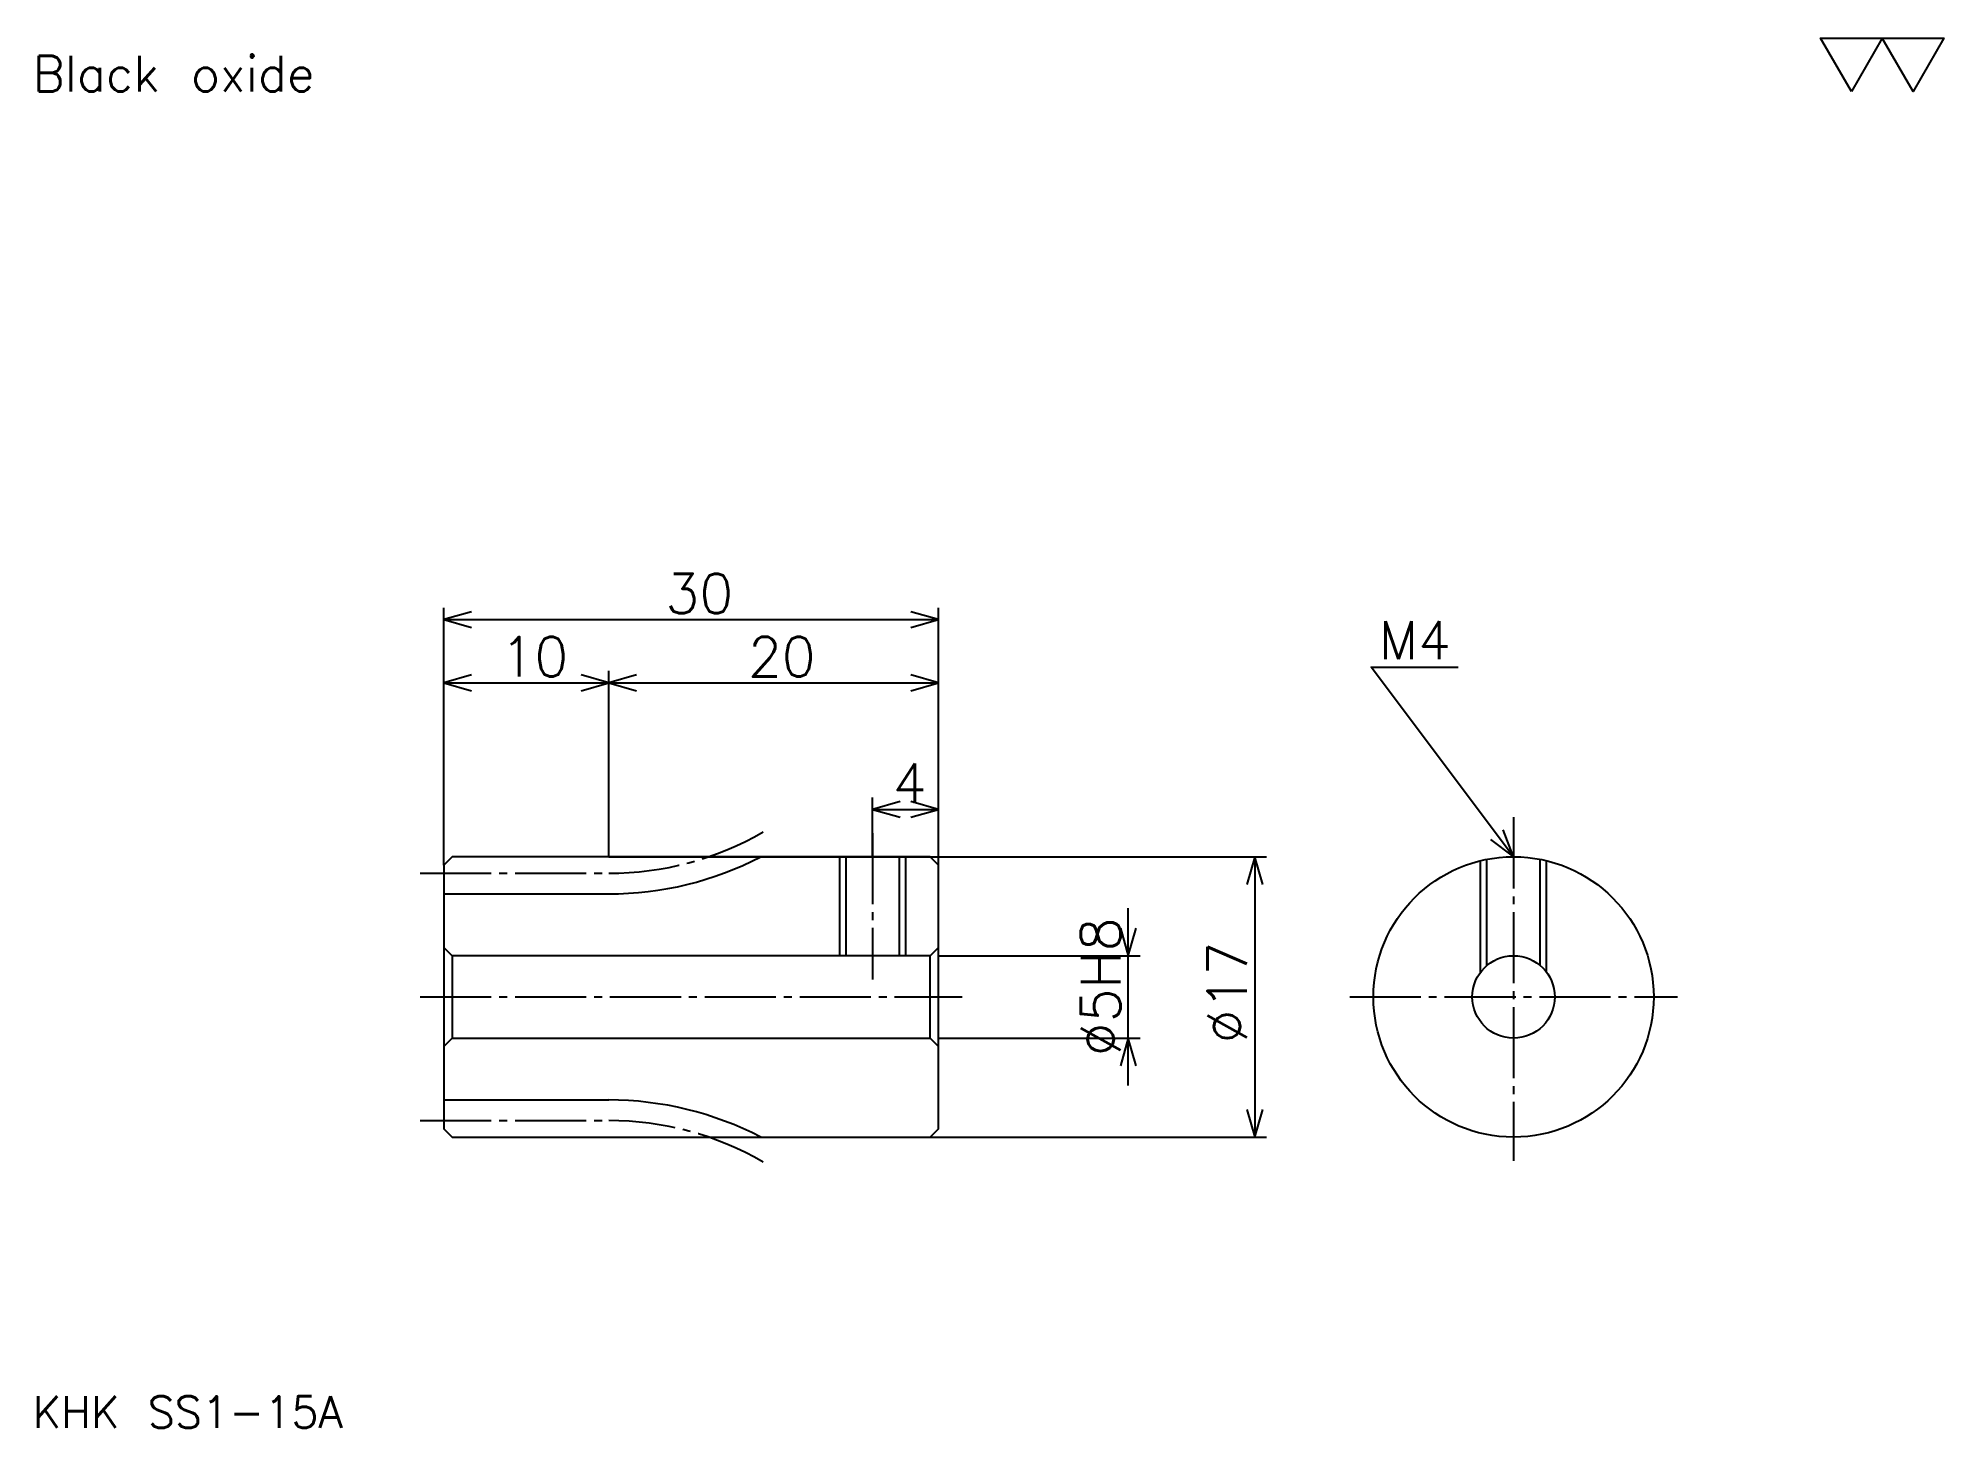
# Model space of a CAD drawing. Extents: x 5 to 121, y 5 to 90.
import ezdxf

# ---------------------------------------------------------------- set-up
doc = ezdxf.new("R2010")
doc.units = 0
doc.linetypes.add('DASHDOT', pattern=[5.755103, 4.316327, -0.479592, 0.479592, -0.479592])
doc.layers.get('0').update_dxf_attribs({"linetype": 'CONTINUOUS'})
doc.layers.add('DASHDOT', color=6, linetype='DASHDOT')
doc.styles.add('KANJI', font='TXT', dxfattribs={"bigfont": 'BIGFONT'})

msp = doc.modelspace()

# ---------------------------------------------------------------- linework, layer by layer
at = {"color": 5}
for p, q in [((29.734695, 39.913265), (29.734695, 55.020409)), ((59.734695, 39.913265), (59.734695, 55.020409)), ((29.734695, 54.301022), (59.734695, 54.301022)), ((39.734695, 39.913265), (39.734695, 51.183674)), ((29.734695, 50.464287), (39.734695, 50.464287)), ((39.734695, 50.464287), (59.734695, 50.464287)), ((55.734695, 39.913265), (55.734695, 43.510204)), ((55.734695, 42.790817), (59.734695, 42.790817)), ((29.734695, 39.413265), (29.734695, 39.913265)), ((39.734695, 39.913265), (59.734695, 39.913265)), ((55.734695, 39.913265), (55.734695, 39.913265)), ((55.734695, 39.913265), (55.734695, 39.913265)), ((59.734695, 39.913265), (79.637756, 39.913265)), ((59.734695, 39.413265), (59.734695, 39.913265)), ((78.918365, 39.913265), (78.918365, 22.913265)), ((71.244904, 26.035713), (71.244904, 36.790817)), ((59.734695, 33.913265), (71.964287, 33.913265)), ((59.734695, 28.913265), (71.964287, 28.913265)), ((39.734695, 22.913265), (59.734695, 22.913265)), ((59.734695, 22.913265), (79.637756, 22.913265))]:
    msp.add_line(p, q, dxfattribs=at)
at = {"color": 4}
for p, q in [((29.734695, 37.663265), (39.734695, 37.663265)), ((59.734695, 34.413265), (59.234695, 33.913265)), ((29.734695, 28.413265), (30.234695, 28.913265)), ((59.734695, 28.413265), (59.234695, 28.913265)), ((29.734695, 25.163265), (39.734695, 25.163265))]:
    msp.add_line(p, q, dxfattribs=at)
at = {"color": 7}
msp.add_lwpolyline([(115.102043, 86.32653), (113.231636, 89.568573), (120.713264, 89.568573), (118.842857, 86.32653), (116.97245, 89.568573), (115.102043, 86.32653)], dxfattribs=at)
at = {"color": 5}
for points in [[(31.413267, 54.780613), (29.734695, 54.301022), (31.413267, 53.82143)], [(58.056122, 53.82143), (59.734695, 54.301022), (58.056122, 54.780613)], [(31.413267, 50.943878), (29.734695, 50.464287), (31.413267, 49.984695)], [(38.056122, 49.984695), (39.734695, 50.464287), (38.056122, 50.943878)], [(41.413269, 50.943878), (39.734695, 50.464287), (41.413269, 49.984695)], [(58.056122, 49.984695), (59.734695, 50.464287), (58.056122, 50.943878)], [(94.612244, 39.913265), (85.979599, 51.42347), (91.255104, 51.42347)], [(57.413269, 43.270409), (55.734695, 42.790817), (57.413269, 42.311226)], [(58.056122, 42.311226), (59.734695, 42.790817), (58.056122, 43.270409)], [(93.221428, 40.968369), (94.612244, 39.913265), (93.988777, 41.543877)], [(79.397964, 38.234695), (78.918365, 39.913265), (78.438782, 38.234695)], [(70.765305, 35.591835), (71.244904, 33.913265), (71.724487, 35.591835)], [(71.724487, 27.234694), (71.244904, 28.913265), (70.765305, 27.234694)], [(78.438782, 24.591837), (78.918365, 22.913265), (79.397964, 24.591837)]]:
    msp.add_lwpolyline(points, dxfattribs=at)
at = {"color": 4}
for points in [[(39.734695, 39.913265), (39.734695, 39.913265), (30.234695, 39.913265), (29.734695, 39.413265), (29.734695, 28.413265)], [(29.734695, 28.413265), (29.734695, 23.413265), (30.234695, 22.913265), (39.734695, 22.913265), (39.734695, 22.913265), (39.734695, 22.913265), (59.234695, 22.913265), (59.734695, 23.413265), (59.734695, 39.413265), (59.234695, 39.913265), (39.734695, 39.913265), (39.734695, 39.913265)], [(53.734695, 39.913265), (53.734695, 33.913265)], [(54.114693, 39.913265), (54.114693, 33.913265)], [(57.354698, 39.913265), (57.354698, 33.913265)], [(57.734695, 39.913265), (57.734695, 33.913265)], [(92.612244, 32.913265), (92.612244, 39.674622)], [(92.992249, 33.317368), (92.992249, 39.757462)], [(96.232246, 33.317368), (96.232246, 39.757462)], [(96.612244, 32.913265), (96.612244, 39.674622)], [(29.734695, 34.413265), (30.234695, 33.913265), (30.234695, 28.913265), (59.234695, 28.913265), (59.234695, 33.913265), (30.234695, 33.913265)]]:
    msp.add_lwpolyline(points, dxfattribs=at)
for radius in [8.5, 2.5]:
    msp.add_circle((94.612244, 31.413265), radius, dxfattribs=at)
for centre, start, end in [((39.734695, 57.663265), 270, 297.43924009), ((39.734695, 5.163265), 62.56075991, 90)]:
    msp.add_arc(centre, 20, start, end, dxfattribs=at)
at = {"layer": 'DASHDOT', "color": 7}
for p, q in [((94.612244, 42.311226), (94.612244, 21.474491)), ((28.295919, 38.913265), (39.734695, 38.913265)), ((28.295919, 31.413265), (61.17347, 31.413265)), ((84.67347, 31.413265), (104.551025, 31.413265)), ((28.295919, 23.913265), (39.734695, 23.913265))]:
    msp.add_line(p, q, dxfattribs=at)
msp.add_lwpolyline([(55.734695, 41.352043), (55.734695, 32.474491)], dxfattribs=at)
for centre, start, end in [((39.734695, 57.663265), 270, 300.00000045), ((39.734695, 5.163265), 59.99999955, 90)]:
    msp.add_arc(centre, 18.75, start, end, dxfattribs=at)

# ---------------------------------------------------------------- texts
at = {"color": 7, "style": 'KANJI'}
for s, height, p in [('Black oxide', 2.158163, (4.795918, 86.32653)), ('30', 2.397959, (43.176022, 54.684692)), ('10', 2.397959, (33.176022, 50.847961)), ('20', 2.397959, (48.176022, 50.847961)), ('M4', 2.302041, (86.459183, 51.903061)), ('4', 2.397959, (56.95536, 43.174492)), ('KHK SS1-15A', 1.918367, (4.795918, 5.27551))]:
    msp.add_text(s, height=height, dxfattribs=at).set_placement(p)
for s, p in [('%%c5H8', (70.765305, 27.816326)), ('%%c17', (78.438782, 28.595663))]:
    msp.add_text(s, height=2.397959, rotation=90, dxfattribs=at).set_placement(p)

doc.saveas('drawing.dxf')
